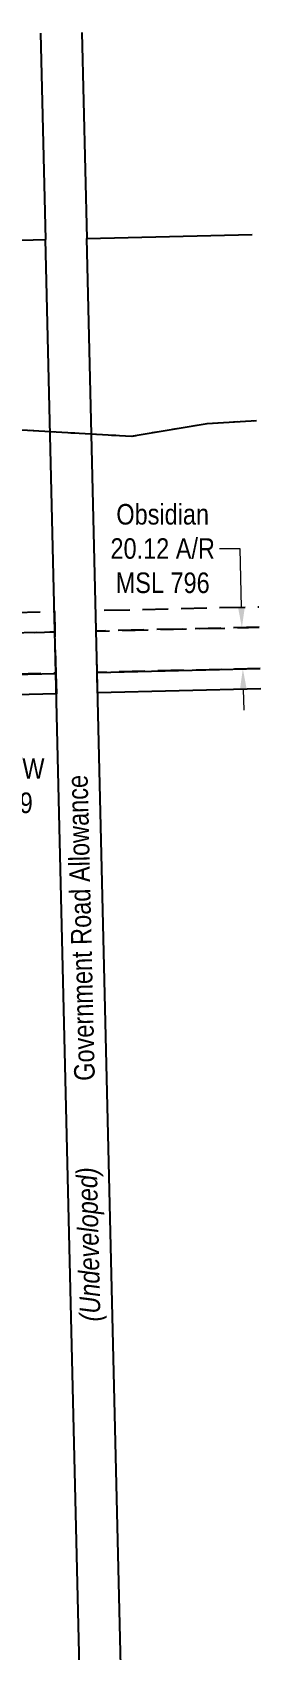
# Model space of a CAD drawing. Extents: x 610158 to 618425, y 5897307 to 5901062.
# Drawn here: x 615514 to 615625, y 5898438 to 5899225 of the extents above; entities that cross this region are included whole.
import ezdxf
from ezdxf.enums import TextEntityAlignment as Align

# ---------------------------------------------------------------- set-up
doc = ezdxf.new("R2010")
doc.units = 0
doc.header["$LTSCALE"] = 5
doc.header["$PDSIZE"] = 0.5
for name, pattern in [('foc-ACCESSROAD', [3.75, 2.5, -1.25]), ('foc-FLOWLINE', [3.75, 2.5, -1.25]), ('foc-QUARTERLINE', [33, 25, -3, 2, -3]), ('foc-WHEELTRACKS', [2, 0.4, -1.6])]:
    doc.linetypes.add(name, pattern=pattern)
doc.layers.get('Defpoints').update_dxf_attribs({"color": 9})
doc.layers.add('C-AR-T', color=13, linetype='Continuous', lineweight=9)
doc.layers.add('T-TEXT', color=48, linetype='Continuous', lineweight=18)
for name, color, linetype in [('C-RW', 13, 'Continuous'), ('C-WS', 13, 'foc-ACCESSROAD'), ('F-VCE', 190, 'foc-FLOWLINE'), ('L-ROAD-T', 7, 'Continuous'), ('L-SEC', 7, 'Continuous'), ('L-SECQ', 8, 'foc-QUARTERLINE'), ('T-WATER-P3', 160, 'foc-WHEELTRACKS')]:
    doc.layers.add(name, color=color, linetype=linetype)
doc.styles.add('80CG', font='ARIALN.TTF', dxfattribs={"height": 10})
doc.styles.add('80L', font='ARIALN.TTF', dxfattribs={"height": 10})
doc.styles.add('80LS', font='ARIALNI.TTF', dxfattribs={"height": 10})
doc.styles.add('foc-LtypeFont', font='ARIALN.TTF', dxfattribs={"height": 7.35})
doc.linetypes.add('foc-TOPO-flowdirection-NOLINE', pattern='A,0,[">",foc-LtypeFont,S=0.3,R=0,X=0,Y=-0.945],-20,[">",foc-LtypeFont,S=0.3,R=0,X=0,Y=-0.945],0', length=20)
doc.dimstyles.new('Compass 5 000', dxfattribs={"dimscale": 5, "dimtxt": 9, "dimasz": 2, "dimexe": 0.2, "dimexo": 0.0625, "dimgap": 0.5, "dimtad": 0, "dimtih": 1, "dimtoh": 1, "dimzin": 0, "dimdsep": 46, "dimtxsty": '80CG', "dimcen": 0.1, "dimse1": 1, "dimse2": 1, "dimclrd": 256, "dimclrt": 256, "dimaunit": 1, "dimadec": 4, "dimazin": 0, "dimtfac": 0.06, "dimtofl": 0, "dimtmove": 0, "dimatfit": 1, "dimfxl": 0.2, "dimtolj": 1, "dimtzin": 0, "dimlwd": -1, "dimarcsym": 0})

# ---------------------------------------------------------------- blocks, each defined once
blk = doc.blocks.new('*D379')
at = {"layer": 'C-AR-T', "transparency": 16777216}
for p, q in [((615614.93, 5898973.76), (615604.93, 5898973.76)), ((615615.59, 5898945.32), (615614.93, 5898973.76)), ((615616.53, 5898905.22), (615616.77, 5898895.22))]:
    blk.add_line(p, q, dxfattribs=at)
for points in [[(615617.26, 5898945.36), (615613.93, 5898945.28), (615615.83, 5898935.32)], [(615618.2, 5898905.26), (615614.87, 5898905.18), (615616.3, 5898915.22)]]:
    blk.add_solid(points, dxfattribs=at)
at = {"layer": 'Defpoints', "color": 0, "transparency": 16777216}
for p in [(615613.74, 5898935.27), (615615.83, 5898935.32), (615614.21, 5898915.17)]:
    blk.add_point(p, dxfattribs=at)
at = {"layer": 'C-AR-T', "transparency": 16777216, "insert": (615577.2, 5898973.76), "char_height": 10, "attachment_point": 5, "style": '80CG'}
blk.add_mtext('\\A1;Obsidian\\P20.12 A/R\\PMSL 796', dxfattribs=at)
blk = doc.blocks.new('*D380')
at = {"layer": 'C-AR-T', "transparency": 16777216}
for p, q in [((615431.91, 5898920.81), (615431.67, 5898930.81)), ((615432.64, 5898890.83), (615433.22, 5898866.65)), ((615433.22, 5898866.65), (615443.22, 5898866.65))]:
    blk.add_line(p, q, dxfattribs=at)
for points in [[(615433.58, 5898920.85), (615430.24, 5898920.77), (615432.15, 5898910.82)], [(615434.3, 5898890.87), (615430.97, 5898890.79), (615432.39, 5898900.83)]]:
    blk.add_solid(points, dxfattribs=at)
at = {"layer": 'Defpoints', "color": 0, "transparency": 16777216}
for p in [(615434.58, 5898910.87), (615432.39, 5898900.83), (615434.82, 5898900.88)]:
    blk.add_point(p, dxfattribs=at)
at = {"layer": 'C-AR-T', "transparency": 16777216, "insert": (615482.31, 5898866.65), "char_height": 10, "attachment_point": 5, "style": '80CG'}
blk.add_mtext('\\A1;Obsidian\\P10.00 P/L R/W\\PPLA 050979', dxfattribs=at)

msp = doc.modelspace()

# ---------------------------------------------------------------- linework, layer by layer
at = {"layer": 'C-RW'}
msp.add_lwpolyline([(615525.107, 5898913.071), (615525.345, 5898903.081), (615319.515, 5898898.085), (615319.274, 5898908.074), (615525.107, 5898913.071)], close=True, dxfattribs=at)
msp.add_lwpolyline([(615625.008, 5898905.464), (615545.448, 5898903.569), (615545.21, 5898913.559), (615624.769, 5898915.414)], dxfattribs=at)
at = {"layer": 'C-WS', "flags": 128}
for points in [[(615329.581, 5899219.954), (615335.727, 5899119.627), (615336.424, 5898964.353), (615383.679, 5898965.495), (615384.542, 5898929.842), (615524.624, 5898933.242), (615525.103, 5898913.136), (615409.452, 5898910.33), (615385.011, 5898909.753), (615385.271, 5898899.742), (615385.858, 5898874.118), (615285.345, 5898871.699), (614975.876, 5898552.119), (614977.77, 5898461.425), (614902.491, 5898459.62), (614886.305, 5898459.232), (614886.069, 5898469.099), (614884.111, 5898550.697), (614962.316, 5898552.572), (615285.001, 5898885.8), (615283.131, 5898963.066), (615016.467, 5899212.16)], [(615624.769, 5898915.414), (615545.21, 5898913.559), (615544.731, 5898933.658), (615624.287, 5898935.516)]]:
    msp.add_lwpolyline(points, dxfattribs=at)
at = {"layer": 'F-VCE', "flags": 128}
msp.add_lwpolyline([(615524.39, 5898943.159), (615524.628, 5898933.17), (615384.333, 5898929.764), (615384.091, 5898939.754), (615524.39, 5898943.159)], close=True, dxfattribs=at)
msp.add_lwpolyline([(615624.287, 5898935.516), (615544.731, 5898933.658), (615544.493, 5898943.647), (615624.047, 5898945.508)], dxfattribs=at)
at = {"layer": 'L-SEC', "flags": 128}
for points in [[(615517.68, 5899224.636), (615520.074, 5899124.214)], [(615537.784, 5899225.116), (615540.178, 5899124.693)], [(615539.24, 5898320.165), (615520.074, 5899124.214)], [(615559.343, 5898320.641), (615540.178, 5899124.693)]]:
    msp.add_lwpolyline(points, dxfattribs=at)
at = {"layer": 'L-SECQ', "flags": 128}
for points in [[(614751.234, 5899105.554), (615520.074, 5899124.214)], [(615540.177, 5899124.702), (615620.851, 5899126.66)]]:
    msp.add_lwpolyline(points, dxfattribs=at)
at = {"layer": 'T-WATER-P3', "flags": 128}
msp.add_lwpolyline([(615317.032, 5899066.43), (615334.988, 5899067.608), (615405.217, 5899057.443), (615452.245, 5899040.108), (615485.752, 5899032.921), (615561.77, 5899028.521), (615598.879, 5899034.723), (615623.022, 5899036.136)], dxfattribs=at)
at = {"layer": 'T-WATER-P3', "linetype": 'foc-TOPO-flowdirection-NOLINE', "flags": 128}
msp.add_lwpolyline([(615317.032, 5899066.43), (615334.988, 5899067.608), (615405.217, 5899057.443), (615452.245, 5899040.108), (615485.752, 5899032.921), (615561.77, 5899028.521), (615598.879, 5899034.723), (615623.022, 5899036.136)], dxfattribs=at)

# ---------------------------------------------------------------- texts
at = {"layer": 'L-ROAD-T', "style": '80L'}
msp.add_text('Government Road Allowance', height=9.99627, rotation=91.365478, dxfattribs=at).set_placement((615537.338, 5898789.138), align=Align.MIDDLE_CENTER)
at = {"layer": 'T-TEXT', "style": '80LS'}
msp.add_text('(Undeveloped)', height=9.99627, rotation=91.365478, dxfattribs=at).set_placement((615541.011, 5898635.052), align=Align.MIDDLE_CENTER)

# ---------------------------------------------------------------- dimensions: what is measured, and where the dimension line sits
at = {"layer": 'C-AR-T'}
for base, p1, p2, angle, text, picture, middle in [((615615.829, 5898935.319), (615614.21, 5898915.167), (615613.74, 5898935.27), 91.338427, 'Obsidian\\P20.12 A/R\\PMSL 796', '*D379', (615577.195, 5898973.755)), ((615432.394, 5898900.825), (615434.576, 5898910.875), (615434.819, 5898900.884), 271.390625, 'Obsidian\\P10.00 P/L R/W\\PPLA 050979', '*D380', (615482.31, 5898866.645))]:
    dim = msp.add_linear_dim(base=base, p1=p1, p2=p2, angle=angle, text=text, dimstyle='Compass 5 000', dxfattribs=at)
    dim.commit()
    dim.dimension.update_dxf_attribs({"geometry": picture, "text_midpoint": middle, "dimtype": 161})

doc.saveas('drawing.dxf')
